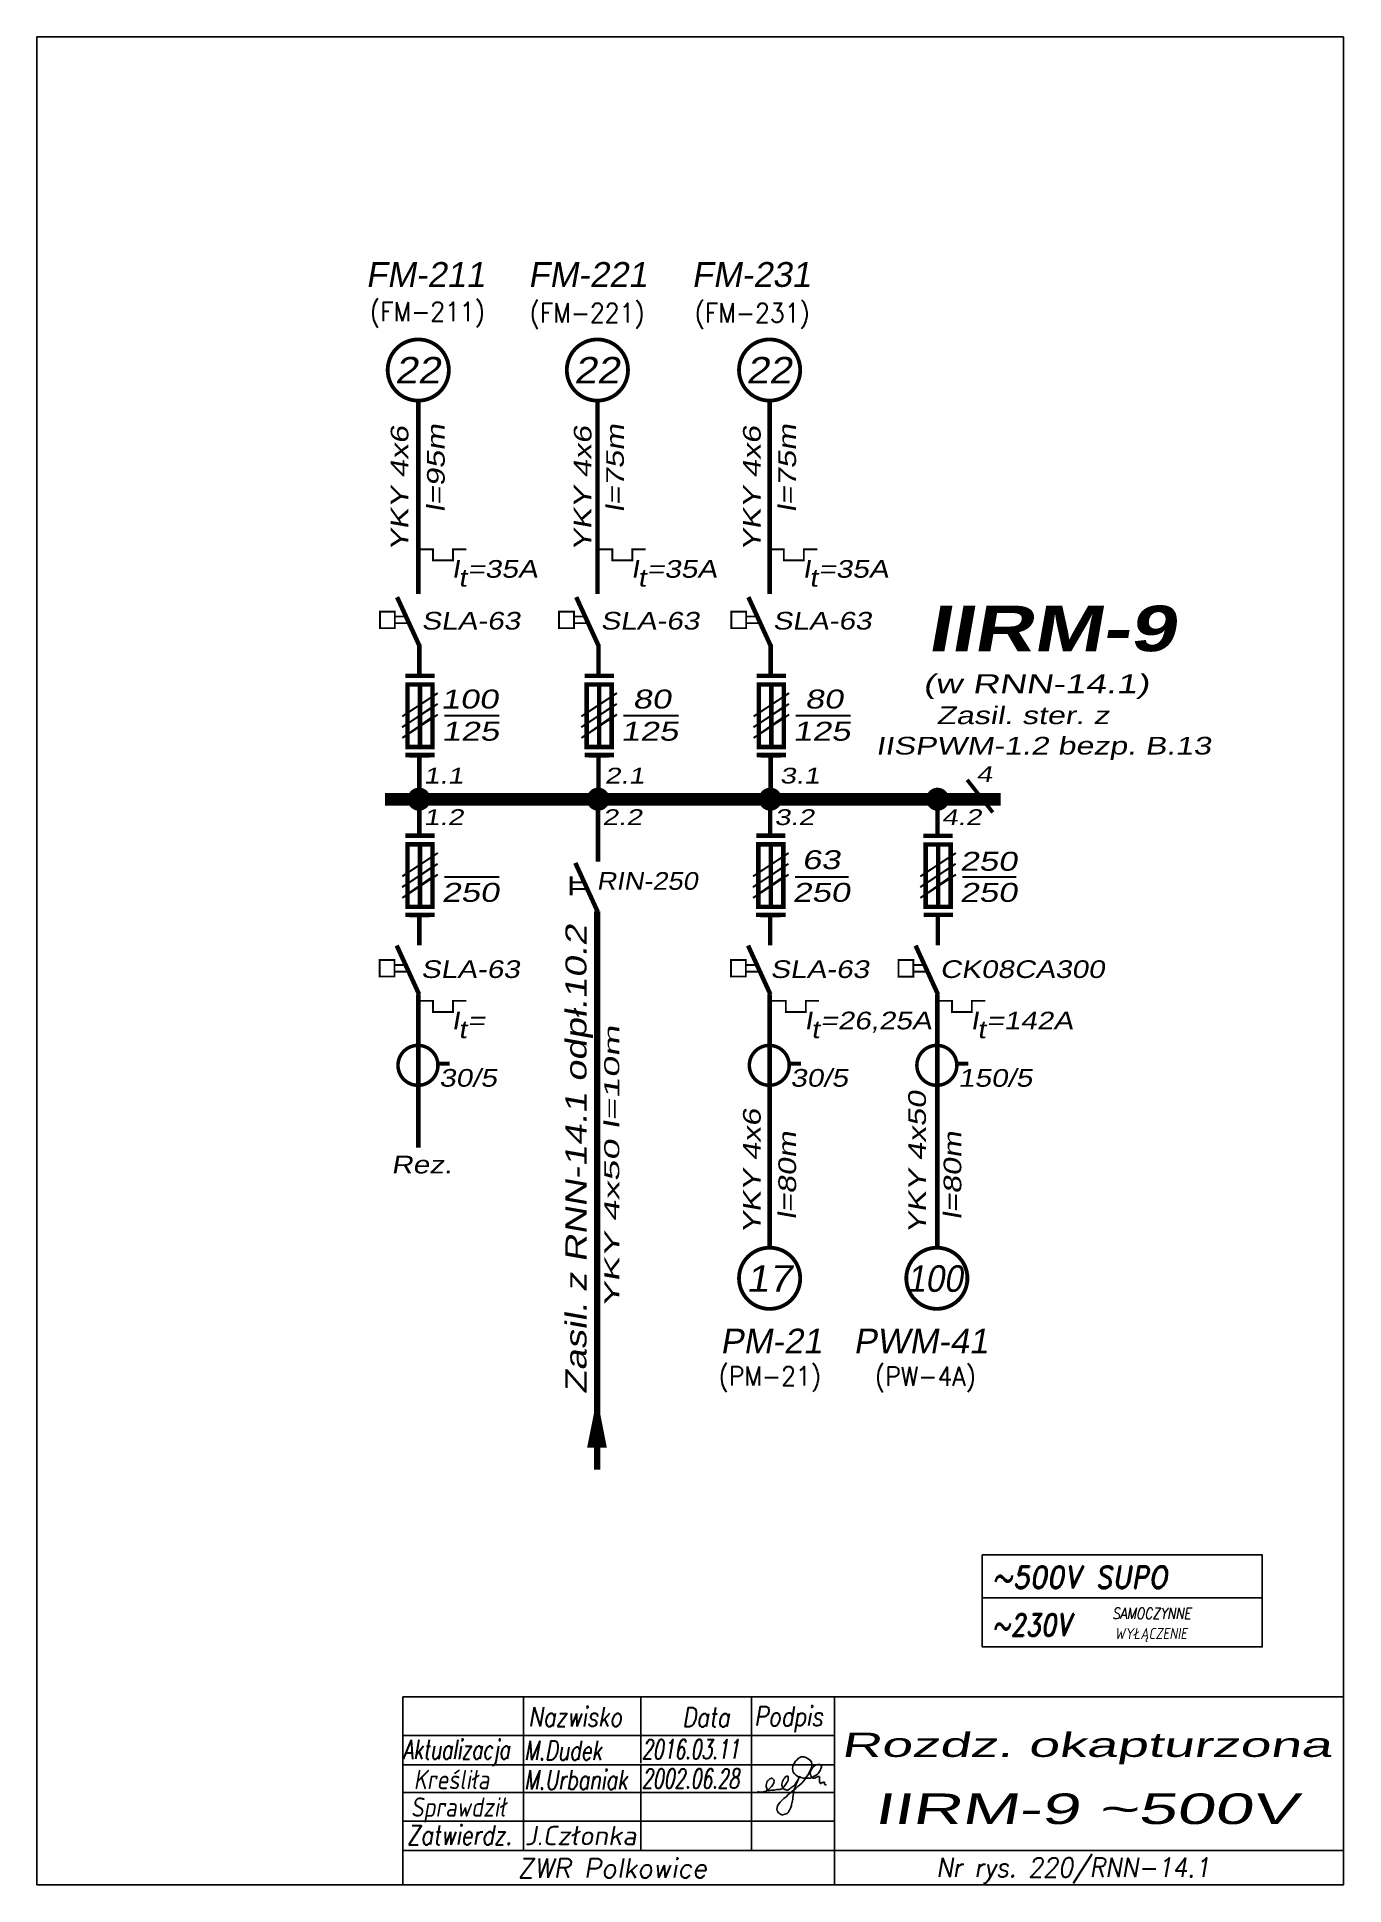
# Model space of a CAD drawing. Extents: x 2 to 208, y 2 to 292.
import ezdxf
from ezdxf.enums import TextEntityAlignment as Align

# ---------------------------------------------------------------- set-up
doc = ezdxf.new("R2010")
doc.units = 0
doc.header["$MEASUREMENT"] = 0
doc.linetypes.add('DASHED2', pattern=[9.525, 6.35, -3.175])
doc.layers.get('0').update_dxf_attribs({"linetype": 'CONTINUOUS'})
doc.layers.add('LINIE', color=4, linetype='CONTINUOUS')
doc.styles.add('ROMAND', font='romand', dxfattribs={"width": 0.8, "oblique": 15, "height": 7})
doc.styles.add('ROMANS', font='romans', dxfattribs={"width": 0.8, "oblique": 15, "height": 3})
doc.styles.get("Standard").update_dxf_attribs({"font": 'txt.shx'})
doc.styles.add('styl1', font='arial.ttf', dxfattribs={"width": 0.8, "oblique": 10, "height": 2.8})
doc.styles.add('styl2', font='arialbd.ttf', dxfattribs={"width": 0.8, "oblique": 10, "height": 2.8})

msp = doc.modelspace()

# ---------------------------------------------------------------- linework, layer by layer
at = {"color": 7}
for p, q in [((207.5, 292.5), (2.5, 292.5)), ((2.5, 292.5), (2.5, 2.5)), ((207.5, 207.5), (207.5, 292.5)), ((64.69, 187.48), (60.4, 184.54)), ((60.44, 182.94), (64.68, 185.91)), ((92.8, 187.48), (88.51, 184.54)), ((88.55, 182.94), (92.79, 185.91)), ((119.82, 187.48), (115.53, 184.54)), ((115.56, 182.94), (119.8, 185.91)), ((60.98, 179.55), (64.11, 179.55)), ((89.09, 179.55), (92.22, 179.55)), ((116.1, 179.55), (119.24, 179.55)), ((64.69, 162.39), (60.4, 159.44)), ((60.44, 157.85), (64.68, 160.81)), ((119.73, 162.39), (115.45, 159.44)), ((115.48, 157.85), (119.72, 160.81)), ((145.98, 162.38), (141.69, 159.44)), ((141.73, 157.84), (145.97, 160.8)), ((60.98, 154.45), (64.11, 154.45)), ((116.02, 154.45), (119.16, 154.45)), ((78.82, 21.35), (78.82, 31.99)), ((97.28, 31.99), (97.28, 21.61)), ((114.64, 31.99), (114.64, 7.87)), ((59.89, 25.93), (127.64, 25.93)), ((59.89, 21.35), (127.64, 21.35)), ((97.28, 21.35), (97.28, 7.87)), ((121.09, 21.07), (121.06, 20.75)), ((121.06, 20.75), (121.09, 20.46)), ((121.18, 21.36), (121.09, 21.07)), ((121.09, 20.46), (121.18, 20.19)), ((121.33, 21.57), (121.18, 21.36)), ((121.53, 21.89), (121.33, 21.57)), ((121.77, 22.13), (121.53, 21.89)), ((122, 22.36), (121.77, 22.13)), ((122.18, 22.48), (122, 22.36)), ((122.41, 22.57), (122.18, 22.48)), ((122.85, 22.57), (122.41, 22.57)), ((123.17, 22.48), (122.85, 22.57)), ((123.5, 22.3), (123.17, 22.48)), ((123.73, 22.13), (123.5, 22.3)), ((123.67, 20.07), (123.85, 20.46)), ((123.91, 21.95), (123.73, 22.13)), ((123.85, 20.46), (123.96, 20.75)), ((123.91, 20.37), (123.85, 20.16)), ((124.02, 21.72), (123.91, 21.95)), ((124.02, 20.63), (123.91, 20.37)), ((123.96, 20.75), (124.08, 21.04)), ((124.08, 21.51), (124.02, 21.72)), ((124.2, 20.84), (124.02, 20.63)), ((124.08, 21.04), (124.08, 21.51)), ((124.32, 21.04), (124.2, 20.84)), ((124.49, 21.19), (124.32, 21.04)), ((124.73, 21.31), (124.49, 21.19)), ((125.02, 21.39), (124.73, 21.31)), ((125.28, 21.39), (125.02, 21.39)), ((125.43, 21.31), (125.28, 21.39)), ((125.28, 20.28), (125.43, 20.54)), ((125.58, 21.13), (125.43, 21.31)), ((125.43, 20.54), (125.52, 20.75)), ((125.52, 20.75), (125.58, 20.92)), ((125.58, 20.92), (125.58, 21.13)), ((116.96, 18.37), (116.93, 18.17)), ((116.93, 18.17), (116.93, 17.94)), ((116.93, 17.94), (116.96, 17.79)), ((117.02, 18.58), (116.96, 18.37)), ((116.96, 17.79), (117.02, 17.61)), ((117.1, 18.76), (117.02, 18.58)), ((117.02, 17.61), (117.07, 17.44)), ((117.07, 17.44), (117.13, 17.35)), ((117.22, 18.87), (117.1, 18.76)), ((117.19, 17.38), (117.4, 17.55)), ((117.4, 19.02), (117.22, 18.87)), ((117.51, 19.14), (117.4, 19.02)), ((117.4, 17.55), (117.57, 17.73)), ((117.63, 19.2), (117.51, 19.14)), ((117.57, 17.73), (117.75, 17.94)), ((117.75, 19.22), (117.63, 19.2)), ((117.87, 19.22), (117.75, 19.22)), ((117.75, 17.94), (117.98, 18.2)), ((117.98, 19.14), (117.87, 19.22)), ((118.07, 19.05), (117.98, 19.14)), ((117.98, 18.2), (118.07, 18.4)), ((118.16, 18.93), (118.07, 19.05)), ((118.07, 18.4), (118.13, 18.58)), ((118.13, 18.58), (118.19, 18.76)), ((118.19, 18.76), (118.16, 18.93)), ((118.16, 17.35), (118.6, 17.44)), ((118.6, 17.44), (119.04, 17.47)), ((119.04, 17.47), (119.36, 17.55)), ((119.42, 18.49), (119.36, 18.29)), ((119.36, 18.29), (119.36, 18.11)), ((119.36, 18.11), (119.42, 17.99)), ((119.36, 17.55), (119.48, 17.64)), ((119.48, 18.73), (119.42, 18.49)), ((119.42, 17.99), (119.42, 17.85)), ((119.42, 17.85), (119.48, 17.82)), ((119.6, 18.93), (119.48, 18.73)), ((119.48, 17.82), (119.54, 17.73)), ((119.48, 17.64), (119.6, 17.73)), ((119.54, 17.73), (119.65, 17.61)), ((119.71, 19.14), (119.6, 18.93)), ((119.6, 17.73), (119.65, 17.82)), ((119.65, 17.82), (119.77, 17.94)), ((119.65, 17.61), (119.77, 17.47)), ((119.83, 19.31), (119.71, 19.14)), ((119.77, 17.94), (120.01, 18.29)), ((119.77, 17.47), (119.95, 17.44)), ((119.95, 19.43), (119.83, 19.31)), ((120.07, 19.52), (119.95, 19.43)), ((119.95, 17.44), (120.12, 17.38)), ((120.01, 18.29), (120.18, 18.58)), ((120.18, 19.58), (120.07, 19.52)), ((120.3, 19.58), (120.18, 19.58)), ((120.18, 18.58), (120.3, 18.76)), ((120.36, 19.52), (120.3, 19.58)), ((120.3, 18.76), (120.36, 18.96)), ((120.39, 19.43), (120.36, 19.52)), ((120.36, 18.96), (120.39, 19.14)), ((120.36, 17.38), (120.45, 17.47)), ((120.39, 19.14), (120.39, 19.43)), ((120.45, 17.47), (120.65, 17.55)), ((120.65, 17.55), (120.8, 17.73)), ((120.8, 17.73), (120.97, 17.82)), ((120.97, 17.82), (121.12, 17.91)), ((121.12, 17.91), (121.27, 18.02)), ((121.18, 20.19), (121.36, 19.9)), ((121.24, 17.35), (121.59, 17.64)), ((121.27, 18.02), (121.41, 18.2)), ((121.33, 17.47), (121.27, 17.17)), ((121.41, 17.73), (121.33, 17.47)), ((121.36, 19.9), (121.59, 19.72)), ((121.41, 18.2), (121.53, 18.37)), ((121.53, 17.94), (121.41, 17.73)), ((121.53, 18.37), (121.65, 18.58)), ((121.59, 18.11), (121.53, 17.94)), ((121.59, 19.72), (122, 19.43)), ((121.65, 18.32), (121.59, 18.11)), ((121.59, 17.64), (121.88, 17.91)), ((121.65, 18.58), (121.77, 18.76)), ((121.71, 18.49), (121.65, 18.32)), ((121.82, 18.73), (121.71, 18.49)), ((121.77, 18.76), (121.88, 18.93)), ((121.88, 18.87), (121.82, 18.73)), ((121.94, 19.05), (121.88, 18.87)), ((121.88, 18.93), (122, 19.05)), ((121.88, 17.91), (122.23, 18.2)), ((122, 19.22), (121.94, 19.05)), ((122, 19.43), (122.35, 19.34)), ((122.06, 19.34), (122, 19.22)), ((122, 19.05), (122.06, 19.22)), ((122.12, 19.43), (122.06, 19.34)), ((122.06, 19.22), (122.12, 19.34)), ((122.18, 19.52), (122.12, 19.43)), ((122.12, 19.43), (122.18, 19.52)), ((122.12, 19.34), (122.12, 19.43)), ((122.18, 19.58), (122.18, 19.52)), ((122.18, 19.52), (122.18, 19.58)), ((122.23, 18.2), (122.53, 18.46)), ((122.35, 19.34), (122.76, 19.22)), ((122.53, 18.46), (122.76, 18.76)), ((122.76, 19.22), (123.55, 19.22)), ((122.76, 18.76), (123, 19.05)), ((123, 19.05), (123.17, 19.34)), ((123.17, 19.34), (123.44, 19.72)), ((123.44, 19.72), (123.67, 20.07)), ((123.55, 19.22), (123.85, 19.25)), ((123.85, 20.16), (123.85, 19.9)), ((123.85, 19.9), (123.91, 19.69)), ((123.85, 19.25), (124.14, 19.34)), ((123.91, 19.69), (123.96, 19.49)), ((123.96, 19.49), (124.08, 19.34)), ((124.08, 19.34), (124.26, 19.25)), ((124.14, 19.34), (124.37, 19.49)), ((124.26, 19.25), (124.55, 19.25)), ((124.37, 19.49), (124.67, 19.66)), ((124.55, 19.25), (124.73, 19.34)), ((124.67, 19.66), (124.9, 19.81)), ((124.73, 19.34), (125.08, 19.52)), ((124.9, 19.81), (125.08, 19.99)), ((125.08, 19.99), (125.28, 20.28)), ((125.08, 19.52), (125.31, 19.52)), ((125.31, 19.52), (125.31, 18.73)), ((125.31, 18.73), (125.34, 18.58)), ((125.34, 18.58), (125.37, 18.49)), ((125.37, 18.49), (125.4, 18.4)), ((125.4, 18.4), (125.49, 18.4)), ((125.49, 18.4), (125.69, 18.55)), ((125.69, 18.55), (125.87, 18.58)), ((125.87, 18.58), (125.99, 18.64)), ((125.99, 18.64), (126.05, 18.64)), ((126.05, 18.64), (126.05, 18.58)), ((126.05, 18.58), (126.1, 18.46)), ((126.1, 18.46), (126.1, 18.32)), ((126.1, 18.32), (126.16, 18.26)), ((126.16, 18.26), (126.16, 18.2)), ((126.16, 18.2), (126.22, 18.17)), ((126.22, 18.2), (126.28, 18.26)), ((126.22, 18.11), (126.22, 18.2)), ((126.22, 18.17), (126.22, 18.11)), ((126.28, 18.26), (126.28, 18.29)), ((59.89, 16.97), (127.69, 16.97)), ((115.55, 17.17), (115.87, 17.06)), ((115.87, 17.06), (116.17, 17.06)), ((116.17, 17.06), (116.46, 17.09)), ((116.46, 17.09), (116.78, 17.17)), ((116.78, 17.17), (116.99, 17.26)), ((116.99, 17.26), (117.19, 17.38)), ((117.13, 17.35), (117.19, 17.35)), ((117.19, 17.35), (117.28, 17.32)), ((117.28, 17.32), (117.46, 17.32)), ((117.46, 17.32), (117.75, 17.35)), ((117.75, 17.35), (118.16, 17.35)), ((118.6, 14.36), (118.63, 14.65)), ((118.63, 14.65), (118.72, 14.92)), ((118.72, 14.92), (118.89, 15.21)), ((118.89, 15.21), (119.13, 15.47)), ((119.13, 15.47), (119.42, 15.77)), ((119.42, 15.77), (119.71, 16.03)), ((119.71, 16.03), (120.07, 16.32)), ((120.07, 16.32), (120.39, 16.7)), ((120.12, 17.38), (120.36, 17.38)), ((120.39, 16.7), (120.68, 16.91)), ((120.68, 16.91), (120.92, 17.09)), ((120.77, 14.62), (120.68, 14.42)), ((120.86, 14.8), (120.77, 14.62)), ((120.89, 14.97), (120.86, 14.8)), ((120.92, 15.09), (120.89, 14.97)), ((120.92, 17.09), (121.24, 17.35)), ((120.97, 15.3), (120.92, 15.09)), ((121, 15.47), (120.97, 15.3)), ((121.03, 15.68), (121, 15.47)), ((121.09, 15.94), (121.03, 15.68)), ((121.12, 16.24), (121.09, 15.94)), ((121.15, 16.53), (121.12, 16.24)), ((121.21, 16.88), (121.15, 16.53)), ((121.27, 17.17), (121.21, 16.88)), ((59.89, 12.48), (127.59, 12.48)), ((118.66, 14.15), (118.6, 14.36)), ((118.75, 13.98), (118.66, 14.15)), ((118.86, 13.8), (118.75, 13.98)), ((119.01, 13.68), (118.86, 13.8)), ((119.19, 13.57), (119.01, 13.68)), ((119.36, 13.51), (119.19, 13.57)), ((119.54, 13.51), (119.36, 13.51)), ((119.83, 13.57), (119.54, 13.51)), ((120.07, 13.63), (119.83, 13.57)), ((120.24, 13.71), (120.07, 13.63)), ((120.39, 13.86), (120.24, 13.71)), ((120.48, 14.07), (120.39, 13.86)), ((120.59, 14.24), (120.48, 14.07)), ((120.68, 14.42), (120.59, 14.24)), ((63.51, 2.5), (63.51, 2.5)), ((63.51, 2.5), (63.51, 2.5))]:
    msp.add_line(p, q, dxfattribs=at)
msp.add_line((150.84, 47.52), (194.77, 47.52))
for points, const_width in [([(57.53, 240.23, 1), (67.13, 240.23, 1)], 0.6), ([(85.64, 240.23, 1), (95.24, 240.23, 1)], 0.6), ([(112.66, 240.23, 1), (122.26, 240.23, 1)], 0.6), ([(61.45, 172.88, 1), (63.44, 172.88, 1)], 1.63), ([(89.56, 172.88, 1), (91.55, 172.88, 1)], 1.63), ([(116.57, 172.88, 1), (118.56, 172.88, 1)], 1.63), ([(142.82, 172.87, 1), (144.81, 172.87, 1)], 1.63), ([(59.15, 131.11, 1), (65.42, 131.11, 1)], 0.552), ([(114.28, 131.11, 1), (120.54, 131.11, 1)], 0.552), ([(140.57, 131.11, 1), (146.84, 131.11, 1)], 0.552), ([(112.66, 97.69, 1), (122.26, 97.69, 1)], 0.6), ([(138.91, 97.69, 1), (148.5, 97.69, 1)], 0.6)]:
    msp.add_lwpolyline(points, format="xyb", close=True, dxfattribs=dict(at, const_width=const_width))
for points, const_width in [([(62.35, 205.07), (62.35, 235.62)], 0.704), ([(90.46, 205.07), (90.46, 235.62)], 0.704), ([(117.48, 205.07), (117.48, 235.62)], 0.704), ([(58.64, 201.55), (60.27, 201.55)], 0.297), ([(60.75, 200.5), (58.64, 200.5)], 0.297), ([(86.75, 201.55), (88.38, 201.55)], 0.297), ([(88.86, 200.5), (86.75, 200.5)], 0.297), ([(113.76, 201.55), (115.4, 201.55)], 0.297), ([(115.88, 200.5), (113.76, 200.5)], 0.297), ([(62.51, 192.27), (62.51, 197.16)], 0.704), ([(90.61, 192.27), (90.61, 197.16)], 0.704), ([(117.63, 192.27), (117.63, 197.16)], 0.704), ([(60.31, 192.24), (64.91, 192.24), (64.91, 192.24)], 0.706), ([(88.42, 192.24), (93.02, 192.24), (93.02, 192.24)], 0.706), ([(115.44, 192.24), (120.03, 192.24), (120.03, 192.24)], 0.706), ([(65.4, 189.54), (65.4, 189.54), (59.82, 185.87)], 0.314), ([(60.3, 181.08), (64.57, 181.08), (64.57, 190.88), (60.65, 190.88), (60.65, 180.88)], 0.706), ([(62.61, 190.88), (62.61, 190.88), (62.61, 190.88), (62.61, 181.08)], 0.706), ([(62.61, 190.88), (62.61, 181.08)], 0.706), ([(62.6, 190.88), (62.6, 181.08)], 0.392), ([(93.51, 189.54), (93.51, 189.54), (87.93, 185.87)], 0.314), ([(88.41, 181.08), (92.68, 181.08), (92.68, 190.88), (88.76, 190.88), (88.76, 180.88)], 0.706), ([(90.72, 190.88), (90.72, 190.88), (90.72, 190.88), (90.72, 181.08)], 0.706), ([(90.72, 190.88), (90.72, 181.08)], 0.706), ([(90.71, 190.88), (90.71, 181.08)], 0.392), ([(120.53, 189.54), (120.53, 189.54), (114.95, 185.87)], 0.314), ([(115.43, 181.08), (119.7, 181.08), (119.7, 190.88), (115.78, 190.88), (115.78, 180.88)], 0.706), ([(117.74, 190.88), (117.74, 190.88), (117.74, 190.88), (117.74, 181.08)], 0.706), ([(117.74, 190.88), (117.74, 181.08)], 0.706), ([(117.73, 190.88), (117.73, 181.08)], 0.392), ([(65.37, 187.84), (65.37, 187.84), (59.79, 184.17)], 0.314), ([(65.4, 186.17), (65.4, 186.17), (59.82, 182.49)], 0.314), ([(66.4, 185.97), (75.07, 185.97)], 0.297), ([(93.48, 187.84), (93.48, 187.84), (87.9, 184.17)], 0.314), ([(93.51, 186.17), (93.51, 186.17), (87.93, 182.49)], 0.314), ([(94.51, 185.97), (103.18, 185.97)], 0.297), ([(120.5, 187.84), (120.5, 187.84), (114.92, 184.17)], 0.314), ([(120.53, 186.17), (120.53, 186.17), (114.95, 182.49)], 0.314), ([(121.53, 185.97), (130.2, 185.97)], 0.297), ([(60.31, 179.82), (64.92, 179.82)], 0.706), ([(62.51, 173.15), (62.51, 179.93)], 0.704), ([(88.42, 179.82), (93.03, 179.82)], 0.706), ([(90.61, 173.15), (90.61, 179.93)], 0.704), ([(115.43, 179.82), (120.05, 179.82)], 0.706), ([(117.63, 173.15), (117.63, 179.93)], 0.704), ([(57.09, 172.87), (153.74, 172.87)], 1.98), ([(62.51, 167.17), (62.51, 172.06)], 0.704), ([(90.53, 167.17), (90.53, 172.06)], 0.704), ([(117.55, 167.17), (117.55, 172.06)], 0.704), ([(123.4, 172.87), (128.18, 172.87)], 1.98), ([(143.8, 167.17), (143.8, 172.06)], 0.704), ([(90.53, 163.1), (90.53, 167.99)], 0.704), ([(60.3, 155.99), (64.57, 155.99), (64.57, 165.79), (60.65, 165.79), (60.65, 155.78)], 0.706), ([(60.31, 167.15), (64.91, 167.15), (64.91, 167.15)], 0.706), ([(62.61, 165.79), (62.61, 155.99)], 0.706), ([(62.61, 165.79), (62.61, 165.79), (62.61, 165.79), (62.61, 155.99)], 0.706), ([(62.6, 165.79), (62.6, 155.99)], 0.392), ([(115.35, 155.99), (119.61, 155.99), (119.61, 165.79), (115.69, 165.79), (115.69, 155.78)], 0.706), ([(115.36, 167.15), (119.95, 167.15), (119.95, 167.15)], 0.706), ([(117.65, 165.79), (117.65, 155.99)], 0.706), ([(117.65, 165.79), (117.65, 165.79), (117.65, 165.79), (117.65, 155.99)], 0.706), ([(117.64, 165.79), (117.64, 155.99)], 0.392), ([(141.59, 155.98), (145.86, 155.98), (145.86, 165.78), (141.94, 165.78), (141.94, 155.78)], 0.706), ([(141.6, 167.14), (146.2, 167.14), (146.2, 167.14)], 0.706), ([(143.9, 165.78), (143.9, 155.98)], 0.706), ([(143.9, 165.78), (143.9, 165.78), (143.9, 165.78), (143.9, 155.98)], 0.706), ([(143.89, 165.78), (143.89, 155.98)], 0.392), ([(65.37, 162.74), (65.37, 162.74), (59.79, 159.07)], 0.314), ([(65.4, 164.44), (65.4, 164.44), (59.82, 160.77)], 0.314), ([(120.41, 162.74), (120.41, 162.74), (114.83, 159.07)], 0.314), ([(120.45, 164.44), (120.45, 164.44), (114.86, 160.77)], 0.314), ([(146.66, 162.74), (146.66, 162.74), (141.08, 159.06)], 0.314), ([(146.69, 164.44), (146.69, 164.44), (141.11, 160.76)], 0.314), ([(65.4, 161.07), (65.4, 161.07), (59.82, 157.39)], 0.314), ([(66.4, 160.68), (75.07, 160.68)], 0.297), ([(86.29, 159.84), (88.24, 159.84)], 0.297), ([(120.45, 161.07), (120.45, 161.07), (114.86, 157.39)], 0.314), ([(121.45, 160.68), (129.86, 160.68)], 0.297), ([(146.69, 161.06), (146.69, 161.06), (141.11, 157.39)], 0.314), ([(147.69, 160.67), (156.19, 160.67)], 0.297), ([(88.72, 158.8), (86.29, 158.8)], 0.297), ([(60.31, 154.73), (64.92, 154.73)], 0.706), ([(62.51, 149.94), (62.51, 154.83)], 0.704), ([(90.39, 67.67), (90.39, 155.3)], 1.02), ([(115.35, 154.73), (119.96, 154.73)], 0.706), ([(117.55, 149.94), (117.55, 154.83)], 0.704), ([(141.65, 154.72), (146.26, 154.72)], 0.706), ([(143.85, 149.93), (143.85, 154.82)], 0.704), ([(58.58, 146.87), (60.21, 146.87)], 0.297), ([(60.7, 145.82), (58.58, 145.82)], 0.297), ([(113.7, 146.87), (115.34, 146.87)], 0.297), ([(115.82, 145.82), (113.7, 145.82)], 0.297), ([(140, 146.87), (141.63, 146.87)], 0.297), ([(142.12, 145.82), (140, 145.82)], 0.297), ([(62.35, 118.18), (62.35, 142.28)], 0.704), ([(117.48, 102.43), (117.48, 142.28)], 0.704), ([(143.78, 102.74), (143.78, 142.28)], 0.704), ([(65.13, 131.39), (67.25, 131.39), (67.25, 131.39)], 0.616), ([(120.26, 131.39), (122.37, 131.39), (122.37, 131.39)], 0.616), ([(146.56, 131.38), (148.67, 131.38), (148.67, 131.38)], 0.616)]:
    msp.add_lwpolyline(points, dxfattribs=dict(at, const_width=const_width))
for points, const_width in [([(62.29, 212.1), (64.64, 212.1), (64.64, 210.35), (67.78, 210.35), (67.78, 212.1), (69.87, 212.1)], 0.297), ([(90.44, 212.1), (92.79, 212.1), (92.79, 210.35), (95.93, 210.35), (95.93, 212.1), (98.02, 212.1)], 0.297), ([(117.35, 212.1), (119.7, 212.1), (119.7, 210.35), (122.84, 210.35), (122.84, 212.1), (124.93, 212.1)], 0.297), ([(59.01, 204.59), (62.52, 196.93)], 0.704), ([(87.12, 204.59), (90.63, 196.93)], 0.704), ([(114.13, 204.59), (117.64, 196.93)], 0.704), ([(86.98, 162.88), (90.48, 155.22)], 0.704), ([(86.33, 160.76), (86.33, 157.79)], 0.44), ([(58.95, 149.91), (62.46, 142.25)], 0.704), ([(114.08, 149.91), (117.58, 142.25)], 0.704), ([(140.37, 149.91), (143.88, 142.24)], 0.704), ([(62.29, 141.23), (64.64, 141.23), (64.64, 139.48), (67.78, 139.48), (67.78, 141.23), (69.87, 141.23)], 0.297), ([(117.65, 141.23), (120, 141.23), (120, 139.48), (123.14, 139.48), (123.14, 141.23), (125.23, 141.23)], 0.297), ([(143.72, 141.23), (146.07, 141.23), (146.07, 139.48), (149.2, 139.48), (149.2, 141.23), (151.3, 141.23)], 0.297)]:
    msp.add_lwpolyline(points, dxfattribs=dict(const_width=const_width))
msp.add_lwpolyline([(207.5, 207.5), (207.5, 2.5), (2.5, 2.5)], dxfattribs=at)
at = {"color": 7, "const_width": 0.297}
for points in [[(58.66, 202.32), (58.66, 199.72), (56.32, 199.72), (56.32, 202.32)], [(86.77, 202.32), (86.77, 199.72), (84.43, 199.72), (84.43, 202.32)], [(113.79, 202.32), (113.79, 199.72), (111.45, 199.72), (111.45, 202.32)], [(58.6, 147.64), (58.6, 145.05), (56.27, 145.05), (56.27, 147.64)], [(113.73, 147.64), (113.73, 145.05), (111.39, 145.05), (111.39, 147.64)], [(140.03, 147.64), (140.03, 145.04), (137.69, 145.04), (137.69, 147.64)]]:
    msp.add_lwpolyline(points, close=True, dxfattribs=at)
at = {"linetype": 'DASHED2', "const_width": 0.6}
msp.add_lwpolyline([(148.46, 175.92), (152.48, 170.8)], dxfattribs=at)
at = {"linetype": 'DASHED2'}
msp.add_lwpolyline([(90.38, 78.9, 0, 3.1, 0), (90.38, 71.13, 0, 0, 0)], format="xyseb", dxfattribs=at)
at = {"color": 7}
msp.add_lwpolyline([(150.84, 54.27), (150.84, 39.85), (194.77, 39.85), (194.77, 54.27)], close=True, dxfattribs=at)
at = {"layer": 'LINIE', "color": 7}
for p, q in [((59.89, 31.99), (207.5, 31.99)), ((59.89, 31.99), (59.89, 2.5)), ((127.64, 31.96), (127.64, 2.47)), ((207.5, 31.99), (207.5, 2.5)), ((78.82, 21.35), (78.82, 7.87)), ((59.89, 7.87), (207.6, 7.87)), ((207.5, 2.5), (63.5, 2.5)), ((63.5, 2.5), (63.5, 2.5)), ((63.51, 2.5), (207.5, 2.5))]:
    msp.add_line(p, q, dxfattribs=at)

# ---------------------------------------------------------------- texts
at = {"color": 6, "style": 'styl1', "oblique": 10}
for s, p in [('FM-211', (54.08, 253.28)), ('FM-221', (79.55, 253.28)), ('FM-231', (105.21, 253.28)), ('PM-21', (109.7, 85.89)), ('PWM-41', (130.61, 85.89))]:
    msp.add_text(s, height=3.889, dxfattribs=at).set_placement(p)
at = {"color": 7, "lineweight": 30, "width": 0.9}
for s, p in [('(FM-211)', (54.73, 247.9)), ('(FM-221)', (79.79, 247.7)), (' (FM-231)', (103.29, 247.7)), (' (PM-21)', (107.03, 80.85)), ('(PW-4A)', (133.97, 80.82))]:
    msp.add_text(s, height=3, dxfattribs=at).set_placement(p)
at = {"color": 7, "oblique": 10}
for s, height, style, width, p in [('22', 4.158, 'styl1', 1.1, (58.65, 238.12)), ('22', 4.158, 'styl1', 1.1, (86.76, 238.12)), ('22', 4.158, 'styl1', 1.1, (113.77, 238.12)), ('I', 2.77, 'styl1', 1.2, (67.54, 207.64)), ('t', 2.77, 'styl1', 1.2, (68.61, 206.24)), ('=35A', 2.772, 'styl1', 1.2, (70.07, 207.63)), ('I', 2.77, 'styl1', 1.2, (95.68, 207.64)), ('t', 2.77, 'styl1', 1.2, (96.75, 206.24)), ('=35A', 2.772, 'styl1', 1.2, (98.22, 207.63)), ('I', 2.77, 'styl1', 1.2, (122.6, 207.64)), ('t', 2.77, 'styl1', 1.2, (123.67, 206.24)), ('=35A', 2.772, 'styl1', 1.2, (125.13, 207.63)), ('IIRM-9', 7.15, 'styl2', 1.3, (142.15, 196.1)), ('SLA-63', 2.772, 'styl1', 1.2, (62.8, 199.5)), ('SLA-63', 2.772, 'styl1', 1.2, (90.91, 199.5)), ('SLA-63', 2.772, 'styl1', 1.2, (117.93, 199.5)), ('(w RNN-14.1)', 2.97, 'styl1', 1.4, (141.51, 189.51)), ('100', 2.97, 'styl1', 1.3, (65.87, 187.11)), ('80', 2.97, 'styl1', 1.3, (95.98, 187.11)), ('80', 2.97, 'styl1', 1.3, (122.99, 187.11)), ('Zasil. ster. z  ', 2.772, 'styl1', 1.3, (143.62, 184.66)), ('125', 2.97, 'styl1', 1.3, (66, 182.06)), ('125', 2.97, 'styl1', 1.3, (94.11, 182.06)), ('125', 2.97, 'styl1', 1.3, (121.13, 182.06)), (' IISPWM-1.2 bezp. B.13', 2.772, 'styl1', 1.3, (132.71, 179.89)), ('1.1', 2.475, 'styl1', 1.3, (63.18, 175.34)), ('2.1', 2.475, 'styl1', 1.3, (91.58, 175.34)), ('3.1', 2.475, 'styl1', 1.3, (119.08, 175.34)), ('4', 2.48, 'styl1', 1.3, (149.89, 175.57)), ('1.2', 2.475, 'styl1', 1.3, (63.18, 168.82)), ('2.2', 2.475, 'styl1', 1.3, (91.21, 168.82)), ('3.2', 2.475, 'styl1', 1.3, (118.22, 168.82)), ('4.2', 2.475, 'styl1', 1.3, (144.47, 168.82)), ('63', 2.97, 'styl1', 1.3, (122.54, 161.9)), ('250', 2.97, 'styl1', 1.3, (147.3, 161.65)), ('250', 2.97, 'styl1', 1.3, (66, 156.77)), ('RIN-250', 2.772, 'styl1', 1.1, (90.3, 158.66)), ('250', 2.97, 'styl1', 1.3, (121.05, 156.77)), ('250', 2.97, 'styl1', 1.3, (147.3, 156.76)), ('SLA-63', 2.772, 'styl1', 1.2, (62.74, 144.82)), ('SLA-63', 2.772, 'styl1', 1.2, (117.55, 144.82)), ('CK08CA300', 2.772, 'styl1', 1.2, (144.17, 144.82)), ('I', 2.77, 'styl1', 1.2, (67.54, 136.78)), ('I', 2.77, 'styl1', 1.2, (122.89, 136.78)), ('=26,25A', 2.772, 'styl1', 1.2, (125.43, 136.76)), ('I', 2.77, 'styl1', 1.2, (148.96, 136.77)), ('=142A', 2.772, 'styl1', 1.2, (151.5, 136.75)), ('t', 2.77, 'styl1', 1.2, (68.61, 135.38)), ('=', 2.77, 'styl1', 1.2, (70.07, 136.76)), ('t', 2.77, 'styl1', 1.2, (123.96, 135.38)), ('t', 2.77, 'styl1', 1.2, (150.03, 135.37)), ('30/5', 2.772, 'styl1', 1.2, (65.61, 127.76)), ('30/5', 2.772, 'styl1', 1.2, (120.7, 127.76)), ('150/5', 2.772, 'styl1', 1.2, (147.03, 127.75)), ('Rez.', 2.772, 'styl1', 1.2, (58.09, 114.15)), ('17', 4.158, 'styl1', 1.1, (113.77, 95.58)), ('100', 4.158, 'styl1', 0.9, (138.98, 95.57)), ('~500V SUPO', 3.5, 'ROMAND', 0.9, (152.35, 49.03)), ('~230V', 3.5, 'ROMAND', 0.8, (152.35, 41.54)), ('SAMOCZYNNE', 1.75, 'ROMAND', 0.8, (171.23, 44.23)), ('WYŁĄCZENIE', 1.75, 'ROMAND', 0.8, (171.61, 41.06)), ('Nazwisko', 3.04, 'ROMANS', 0.8, (79.59, 27.34)), ('Data', 3.04, 'ROMANS', 0.8, (103.75, 27.29)), ('Podpis', 3.04, 'ROMANS', 0.8, (115.04, 27.44)), ('Aktualizacja', 3.04, 'ROMANS', 0.7, (59.88, 22.23)), ('M.Dudek', 3.04, 'ROMANS', 0.73, (78.96, 22.08)), ('2016.03.11', 3.04, 'ROMANS', 0.65, (97.44, 22.26)), ('Kreśliła', 3.04, 'ROMANS', 0.8, (61.61, 17.51)), ('M.Urbaniak', 3.04, 'ROMANS', 0.73, (78.96, 17.47)), ('2002.06.28', 3.04, 'ROMANS', 0.65, (97.44, 17.65)), ('Sprawdził', 3.04, 'ROMANS', 0.8, (61.16, 13.19)), ('IIRM-9 ~500V', 4.8, 'styl1', 1.6, (133.8, 12.04)), ('Zatwierdz.', 3.04, 'ROMANS', 0.8, (60.55, 8.79)), (' Nr rys. 220/RNN-14.1', 3.04, 'ROMANS', 0.9, (141.73, 3.71))]:
    msp.add_text(s, height=height, dxfattribs=dict(at, style=style, width=width)).set_placement(p)
at = {"color": 7, "style": 'styl1', "oblique": 10}
for s, height, width, p in [('YKY 4x6', 2.772, 1.3, (60.78, 211.83)), ('l=95m', 2.772, 1.3, (66.48, 217.88)), ('YKY 4x6', 2.772, 1.3, (89.51, 211.83)), ('l=75m', 2.772, 1.3, (94.59, 217.88)), ('YKY 4x6', 2.772, 1.3, (116.06, 211.83)), ('l=75m', 2.772, 1.3, (121.61, 217.88)), ('Zasil. z RNN-14.1 odpł.10.2', 3.3, 1.3, (88.73, 79.54)), ('YKY 4x50 l=10m', 2.3522, 1.8, (93.87, 93.15)), ('YKY 4x50', 2.772, 1.3, (141.99, 104.68)), ('YKY 4x6', 2.772, 1.3, (116.06, 104.68)), ('l=80m', 2.772, 1.3, (121.61, 106.87)), ('l=80m', 2.772, 1.3, (147.54, 106.87))]:
    msp.add_text(s, height=height, rotation=90, dxfattribs=dict(at, width=width)).set_placement(p)
at = {"color": 7, "oblique": 10}
for s, height, style, width, p, p2 in [('Rozdz. okapturzona', 3.8, 'styl1', 1.628539, (128.67, 22.58), (205.56, 22.58)), ('J.Członka', 3.04, 'ROMANS', 0.834904, (79.04, 8.72), (96.56, 8.72))]:
    msp.add_text(s, height=height, dxfattribs=dict(at, style=style, width=width)).set_placement(p, p2, align=Align.FIT)
at = {"color": 7, "style": 'ROMANS', "oblique": 10}
msp.add_text('ZWR Polkowice', height=3, dxfattribs=at).set_placement((77.92, 3.61))

doc.saveas('drawing.dxf')
